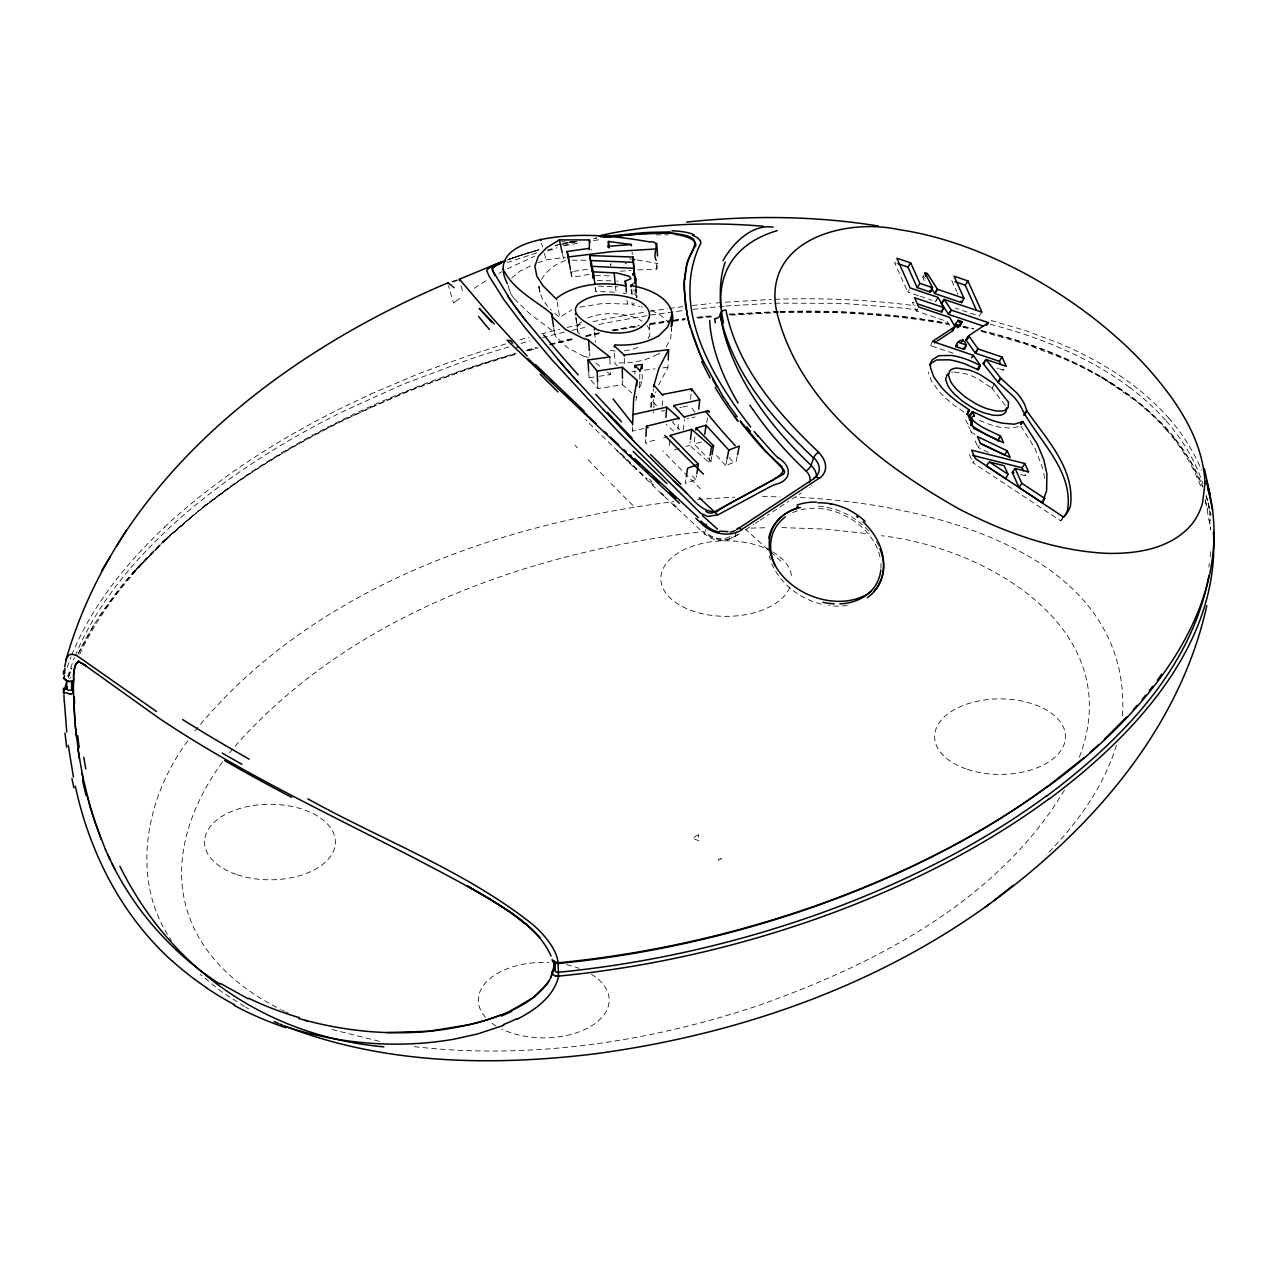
<?xml version="1.0" encoding="UTF-8"?>
<svg xmlns="http://www.w3.org/2000/svg" width="1278" height="1278" viewBox="0 0 1278 1278"><rect width="100%" height="100%" fill="white"/><g stroke="black" fill="none" stroke-linecap="round" stroke-linejoin="round"><path stroke-width="0.75" stroke-dasharray="5 3.75" d="M634.878 374.182L634.878 370.908M639.064 387.202C641.636 386.691 642.866 376.818 642.051 374.23M644 428.513L632.338 431.117L632.434 426.724M639.655 387.825L639.815 373.751M666.189 346.849L670.694 338.351L671.589 328.27M635.901 400.445L636.684 396.34M658.537 385.077L668.027 367.297L668.234 360.7M632.338 431.117L632.498 426.964M656.541 405.621L652.914 401.819L652.994 399.694M653.346 391.196L653.425 389.071M651.173 407.426L651.556 398.992M650.853 407.171L651.205 399.822M653.362 412.906L653.601 411.82M653.809 407.618L654.224 399.231M581.538 321.864C572.991 327.535 581.011 343.814 576.027 318.206M664.656 410.637L661.876 411.196L661.94 410.158M662.18 405.957L662.691 397.57M646.924 444.073L645.47 442.523L645.789 437.427M539.54 286.096C538.693 295.633 545.051 303.876 551.425 310.219M690.599 399.295L691.174 393.017M1210.282 556.649L1210.777 551.569M610.868 265.105L611.028 263.619M677.899 429.36L678.618 422.235M1122.515 715.824C1131.973 550.291 923.227 502.765 795.97 497.334M669.321 445.431L669.928 439.424M683.347 429.951L684.433 419.775M711.75 456.502L710.935 461.374L708.939 462.364L689.689 445.399L690.2 441.389M710.935 461.374L694.002 444.137L695.04 436.133M706.766 422.922L707.708 415.813M685.903 479.665L685.327 483.483L695.887 479.506L696.51 475.672M1208.844 567.065L1209.387 563.518M708.939 462.364L709.929 456.502M637.834 269.962L656.796 269.051L657.978 262.294M737.118 456.693L736.128 461.534L725.776 465.511L726.91 459.713M652.914 401.819L653.521 399.535M729.706 536.6A15.943 11.79 14.3 0 1 707.772 533.677A5.368 2.093 -47.8 0 1 704.625 532.75L705.983 527.766M736.384 531.249L735.026 536.265A5.384 2.955 56.3 0 1 731.048 536.856M67.654 676.525L74.348 657.755M1116.413 745.298C1103.537 787.392 1076.827 823.831 1046.315 854.95M1079.319 757.199C1128.314 629.495 987.942 547.927 881.389 535.706M67.159 667.372L71.041 656.908M69.795 678.746L70.354 677.116M655.598 392.777L655.981 391.659M68.309 677.436L71.728 668.474M68.469 676.589L71.983 668.074M71.728 655.119C91.84 605.772 126.059 563.486 164.542 527.175M75.098 655.981C95.195 607.545 128.966 566.026 166.827 530.274M77.99 654.256C91.984 624.351 111.537 597.513 132.848 572.432L133.359 571.841M79.763 654.144C100.275 610.181 131.73 572.193 166.827 539.06M78.709 652.85L94.221 624.527M541.473 279.515C546.569 270.361 556.09 263.46 565.819 260.424M953.084 353.239L930.352 345.587L932.493 341.418M938.068 297.486L935.72 301.688L928.595 299.052M1064.478 790.092C998.278 900.479 876.836 963.42 759.388 1005.227C648.521 1042.257 529.731 1060.053 413.129 1046.538M1062.545 518.9A147.641 58.724 31.8 0 1 1060.612 520.817L973.021 462.764L975.402 458.626M975.114 434.408L971.456 432.651L973.836 428.545M988.389 452.364L978.069 447.428L980.466 443.338M918.179 295.537L907.763 292.023L910.176 287.965M949.65 325.634L947.174 321.465L916.294 311.049L918.706 306.976M1005.227 405.302L991.856 388.081L994.3 383.991M935.544 301.4L937.972 297.343M187.722 740.952C145.74 797.105 129.27 879.839 171.46 940.544M99.748 615.916L125.452 581.666L164.686 539.715M1063.328 516.903L1060.612 520.817L1063.424 516.839M222.532 761.944C192.435 802.904 171.987 856.388 186.221 907.236C198.985 954.123 238.363 988.549 280.617 1009.348M1020.659 474.521L1025.707 475.799L1028.566 471.87M981.935 312.167L979.06 316.081L955.433 308.11M999.524 368.927L1003.326 370.205L1006.201 366.291M194.879 731.064C310.826 588.759 496.902 523.692 673.969 501.615M229.417 752.79C346.258 615.309 529.06 552 703.683 531.424M511.663 278.045L519.763 271.303L532.047 265.121M150.389 555.195L134.142 571.586L158.472 547.08M554.7 313.27L559.652 317.391L571.761 309.899M164.542 540.53L132.848 572.432C234.178 462.173 373.703 394.806 515.721 353.303M184.399 523.245L165.932 538.917L193.585 515.481M455.863 301.304L460.08 298.109M455.351 301.704L453.562 303.078L448.45 285.697M659.895 353.047L658.042 354.373M222.628 492.845L202.164 507.654L232.788 485.496M737.438 534.651L735.026 536.265A21.375 16.135 14.7 0 1 704.657 532.734M739.275 534.028L727.549 540.051L719.163 540.594L711.574 538.533L705.2 534.46L656.844 489.378L585.484 419.599M745.745 529.715L753.844 524.315M930.352 345.587L931.758 344.661M755.41 523.293L758.525 521.232M760.075 520.194L769.42 513.996M772.535 511.935L788.622 501.343M791.849 499.219L801.13 493.148M474.266 288.157L487.813 279.642M498.883 273.316L501.679 271.783M507.302 268.827L534.651 256.191M370.54 394.119L417.986 374.039L450.91 361.722M370.54 407.458L417.986 387.394L467.732 369.246M587.736 318.046C602.257 312.136 619.047 312.567 633.856 317.232A42.765 22.413 -6 0 1 642.195 321.273M1018.231 426.612L1011.649 428.194L999.715 427.156A57.702 22.956 31.8 0 1 985.466 422.89L977.894 419.647M506.999 262.565L537.687 252.565M537.99 262.773L546.121 259.929L565.483 257.213M547.911 250.983L557.016 247.756M511.088 258.683L514.667 257.421A44.267 4.09 -16.6 0 1 522.494 254.785L524.603 254.13M508.788 259.29L518.357 256.015M512.542 257.98L538.677 249.801M563.374 245.632L577.816 241.254M537.095 250.36L524.188 254.242A40.561 3.77 -16.5 0 0 508.708 259.594M526.664 253.475L536.664 250.488M701.318 441.996L694.002 444.137M689.689 445.399L685.775 446.533M539.108 249.689L528.277 252.852A40.736 3.467 -16.7 0 0 518.261 256.015M679.225 448.418L672.659 450.303M526.919 350.14L536.249 347.504M579.797 307.167L603.408 303.333L627.69 304.084L627.418 300.49M547.208 250.025L554.828 248.044M663.633 437.955L667.771 436.9M654.703 440.207L645.47 442.523M549.668 344.133L572.784 338.43M562.927 243.587L572.624 241.238L563.135 243.539M555.547 245.376L561.234 244.002M555.499 245.648L557.448 245.2M673.634 421.82L672.388 422.107L679.672 429.568M687.244 418.721L688.475 418.433M692.165 417.586L695.04 416.932M564.429 245.903L579.269 242.948M563.087 243.954L576.458 241.318M585.931 335.603L599.015 332.839M569.029 242.357L573.151 241.51M560.994 244.417L576.346 241.366M679.88 407.586L681.27 407.315M682.644 407.043L688.906 405.781M612.705 330.475L639.224 325.698M626.955 300.346L627.69 304.084M621.332 316.145L646.157 311.88M612.098 330.091L638.76 325.427M632.754 327.472L636.572 326.833M646.876 315.666L612.721 321.689A738.508 426.373 0 0 0 595.836 325.075M593.487 240.568L600.484 239.561M572.416 271.511C566.106 281.128 584.861 274.179 590.037 274.466M588.727 372.186L589.062 377.745L597.88 388.56L622.53 384.742L631.843 392.985M573.742 271.303L589.717 269.003M593.519 238.539L596.97 238.012L593.184 238.555M649.991 311.273L667.372 308.701M650.71 315.059L683.474 310.458M650.694 323.845L669.912 321.018M649.991 324.628L669.305 321.8M589.062 377.745L594.462 376.946M639.128 382.266L641.987 381.85M599.078 376.275L610.469 374.646L610.373 372.441M650.183 323.43L671.477 320.506M673.426 320.235L685.04 318.637M669.305 308.429L682.915 306.656M673.778 320.49L685.407 319.005M673.186 321.273L684.864 319.772M631.875 371.754L635.47 371.291M644.4 370.141L655.119 368.815M662.771 367.904L668.027 367.297M692.404 305.506L710.712 303.557M692.948 309.324L723.971 306.193M624.479 350.843L632.147 349.437A26.806 14.122 -2.3 0 0 638.92 346.817M698.379 317.471L711.143 316.161M697.884 318.238L712.533 316.736M696.606 317.311L710.105 315.954M716.207 303.014L721.735 302.535M620.405 271.224L631.108 270.393M725.409 302.199L771.241 299.435M725.808 306.033L771.433 303.269M729.466 314.532L778.462 311.832M730.952 315.139L778.318 312.583M697.516 499.379L734.946 497.174M729.403 314.132L778.174 311.544M751.017 528.118L768.461 527.654M774.787 299.308C821.578 297.758 868.529 299.531 914.952 305.746M774.947 303.158L841.93 303.333L903.163 308.142A424.983 245.36 0 0 1 918.083 310.059M780.139 311.497C836.611 309.835 893.402 313.11 948.979 323.526M780.219 311.768L841.914 312.12L903.147 316.912A424.983 245.36 0 0 1 947.493 323.574M780.091 312.519C836.355 311.001 892.907 314.26 948.324 324.42M572.161 260.201L587.545 260.281M954.235 372.01L966.168 373.927A35.8 14.25 31.8 0 1 978.357 379.119L991.856 388.081M656.029 234.88L668.554 234.848M762.375 496.647L780.123 496.822M595.468 275.633L611.251 275.872M781.88 527.574L825.3 529.124L869.344 533.805M597.401 280.521L611.683 280.872M598.439 286.144L617.609 286.831M594.941 287.598L595.899 291.448L617.514 292.342M616.875 281.08L618.153 281.128M615.133 351.051L607.066 350.124M635.789 288.572L636.14 293.429L634.287 293.301L634.016 289.659M629.623 258.907L631.364 259.146M625.118 263.556L626.492 263.747M637.434 259.993L658.074 263.556M632.019 302.391L632.179 304.771L640.022 306.464M379.326 1041.298L329.021 1028.758M623.249 293.173L626.252 293.892M962.877 327.28L968.596 328.494M981.776 331.529L1025.068 343.862L1066.395 359.805A359.374 207.435 0 0 1 1137.564 402.043A374.758 216.317 0 0 1 1174.658 438.578M962.638 326.05L973.788 328.829M981.216 330.667C1050.372 346.881 1119.416 376.563 1168.012 429.983L1168.523 430.574C1182.949 447.396 1195.186 466.262 1202.933 487.078M991.089 320.443L1025.068 330.459L1058.44 342.951A359.374 207.515 0 0 1 1137.564 388.624A373.495 215.662 0 0 1 1168.651 418.018M641.284 306.8L642.53 307.151M923.323 277.262L924.857 272.693L922.588 277.054L925.256 282.502M896.229 263.14L894.568 262.565L907.763 292.023M919.92 296.129L926.87 298.461M914.121 302.726L912.284 302.119L916.294 311.049M997 368.064L998.262 368.495M584.158 356.45L567.272 347.6L556.697 337.232M651.572 310.362L660.774 315.346L667.771 321.784M285.745 1011.856L288.349 1013.087M281.895 1009.987L284.467 1011.233M245.903 1007.32L248.587 1008.837M244.561 1006.569L221.941 992.016L200.327 974.395M963.772 411.899L955.401 406.148A56.839 22.605 31.8 0 1 939.09 391.531L931.47 381.227L928.259 372.122M1166.271 429.807A370.78 214.065 0 0 0 1135.391 400.637L1099.943 375.94L1111.604 383.719M1129.464 387.298L1123.33 382.825A356.354 205.742 0 0 0 1099.208 367.409A356.466 205.806 0 0 0 1072.514 353.479L1056.858 346.514A370.828 214.097 0 0 0 1006.345 328.702A391.835 226.222 0 0 0 989.987 324.165M595.756 362.952L601.507 367.473M578.263 332.679L579.669 333.798M607.258 372.058L610.469 374.646M673.634 431.069L666.173 424.344M635.773 396.595L636.668 397.41M617.418 365.907L615.006 363.687L614.446 350.268M653.377 484.905L645.757 477.605M649.623 479.346L652.115 481.742M643.249 475.192L618.871 451.533M616.795 450.623L636.013 469.346M695.887 479.506L690.599 474.202M725.776 465.511L715.856 454.888M1168.667 418.002C1182.278 433.546 1193.62 451.118 1201.528 470.224M1166.287 421.021C1182.374 439.392 1195.329 460.687 1202.997 483.931M1166.271 429.807C1181.607 447.284 1194.051 467.428 1201.863 489.378M514.475 299.068L529.3 313.334L554.444 332.312L553.725 327.599M514.012 298.493L511.264 294.531M1174.69 438.562L1190.058 460.703L1202.726 486.71M694.833 412.171L690.024 405.557M1020.739 425.989L1035.036 448.498L1042.832 468.802M924.569 277.614L925.176 278.588M510.944 293.972L507.909 285.505M1002.831 369.086L1003.326 370.205M951.79 280.601L956.727 291.608M957.35 292.997L957.957 294.371M1025.036 474.298L1025.707 475.799M968.756 426.66L969.651 428.657M970.194 429.855L971.456 432.651M975.194 441.006L978.069 447.428M969.331 454.521L973.021 462.764M1206.033 495.992L1207.726 501.455L1206.192 496.407M461.054 285.873L462.732 291.735M541.568 243.108L542.623 246.989M544.364 253.459L546.121 259.929M1208.173 503.149L1210.953 515.002L1210.266 511.615M1205.521 501.088L1210.713 529.811L1209.483 519.635M1208.205 503.324L1209.148 507.031M1205.074 499.41L1207.598 509.507M1206.432 495.672L1209.196 509.171M562.56 254.066L564.013 260.504M508.964 289.132L508.564 286.016M538.661 286.224L540.259 293.477L538.677 286.304M671.19 328.925L671.557 331.593M570.931 272.054L571.857 277.07M570.675 270.664L571.394 274.562M590.995 248.938L591.203 250.216M557.144 301.88L559.652 317.391M636.124 293.317L635.533 289.068M1043.87 473.515L1044.829 481.071M1209.483 510.865L1210.713 521.041M610.389 264.083L610.564 265.345M595.42 287.774L595.899 291.448M575.915 317.503L576.586 322.887M575.947 317.823L577.336 329.085M632.083 252.101L632.338 254.626M615.453 286.144L616.06 292.231M594.653 332.104L595.484 342.408M625.661 287.167L626.236 294.387M589.541 352.824L589.797 356.227M631.875 289.659L632.306 295.458M626.428 287.342L626.971 294.515M636.732 295.218L636.891 297.63L636.316 289.195M631.124 289.259L631.524 295.218M656.796 269.051L656.317 261.527M597.657 383.08L597.88 388.56M609.878 359.15L610.133 365.796M649.655 324.101L649.751 334.628A34.634 17.988 -3.5 0 1 649.32 336.322M624.303 358.351L624.431 363.879M622.482 380.381L622.53 384.742M556.218 337.312A70.609 32.605 -3.8 0 1 554.253 332.328M588.311 357.521A71.951 32.765 -0.1 0 1 584.621 356.211M700.488 488.787A524.539 102.144 37.8 0 1 662.947 450.99M732.47 461.214A397.73 148.184 32.4 0 1 726.719 454.904M657.451 354.134A45.145 22.892 -1.6 0 1 615.309 362.744M634.287 303.493A14.745 6.598 -4.4 0 1 632.195 304.771M634.096 293.349A34.81 15.384 -6.9 0 1 636.716 297.071M647.067 325.698A42.765 22.413 -6 0 1 649.943 333.286M649.176 336.322A34.969 18.18 -3.3 0 1 648.17 338.51M968.085 424.2A31.247 12.429 31.8 0 1 966.088 420.686A20.895 8.307 31.8 0 1 965.273 418.449M951.615 372.361A36.311 14.441 31.8 0 1 952.877 372.138M792.695 512.654A57.75 44.714 27.7 0 1 880.334 558.758M880.925 563.646A57.75 44.714 27.7 0 1 880.909 568.486M789.804 587.56A65.418 37.765 0 0 1 701.271 613.488A65.418 37.765 0 0 1 670.279 559.045A65.418 37.765 0 0 1 768.19 549.572M772.535 551.872A65.418 37.765 0 0 1 791.689 578.583M591.363 974.203A65.418 37.765 0 0 1 591.363 1025.994A65.418 37.765 0 0 1 501.823 1029.094M496.12 1025.994A65.418 37.765 0 0 1 491.008 1022.464M485.528 1017.336A65.418 37.765 0 0 1 489.282 979.172A65.418 37.765 0 0 1 548.821 962.446M566.681 964.73A65.418 37.765 0 0 1 579.078 968.309M451.086 361.882A771.129 445.159 0 0 1 505.864 343.862M519.97 339.74A771.129 445.159 0 0 1 528.868 337.264M541.441 333.893A771.129 445.159 0 0 1 559.668 329.277M567.033 327.503A771.129 445.159 0 0 1 583.695 323.685M593.008 321.657A771.129 445.159 0 0 1 621.236 315.986M164.447 527.143A880.175 508.117 0 0 1 370.748 394.263M561.282 241.814A305.969 154.638 1.5 0 1 567.368 240.488M509.011 259.258A51.727 4.393 -16.7 0 1 512.75 257.948M507.318 259.977A38.723 3.866 -16.2 0 1 510.593 258.747M1129.48 387.282A369.39 213.266 0 0 1 1166.255 421.021M542.559 337.6A738.508 426.373 0 0 1 564.397 332.12M571.745 330.395A738.508 426.373 0 0 1 584.685 327.472M508.804 346.961A798.478 461.007 0 0 0 469.106 359.517L403.481 384.071L342.009 411.963A889.2 513.373 0 0 0 243.203 469.473A862.506 497.973 0 0 0 166.811 530.258M521.136 343.399A798.478 461.007 0 0 1 530.003 340.938M166.795 539.044A862.506 497.957 0 0 1 243.219 478.291A889.2 513.373 0 0 1 341.993 420.75L403.465 392.857L469.074 368.304A798.494 461.007 0 0 1 515.833 353.702M526.44 350.699A798.494 461.007 0 0 1 537.127 347.792M549.796 344.517A738.508 426.373 0 0 1 573.582 338.75M586.522 335.842A738.508 426.373 0 0 1 599.558 333.079M963.852 326.833A391.851 226.222 0 0 1 973.277 328.893M980.737 330.635A391.851 226.222 0 0 1 1006.345 337.456A369.39 213.266 0 0 1 1064.766 358.703L1072.498 362.265A356.466 205.806 0 0 1 1099.192 376.195A356.354 205.742 0 0 1 1123.33 391.595M164.447 540.498A880.175 508.213 0 0 1 370.748 407.618M467.876 369.39A763.493 440.846 0 0 1 516.44 354.118M528.868 350.635A763.493 440.846 0 0 1 537.814 348.207M550.53 344.916A763.493 440.846 0 0 1 574.429 339.149M585.564 336.641A763.493 440.846 0 0 1 598.631 333.846M613.696 330.826A763.493 440.846 0 0 1 630.757 327.647M656.732 480.049A638.712 33.5 42.3 0 1 630.805 454.712M780.938 561.234A541.297 51.36 40.4 0 1 745.697 529.396M632.961 505.481A536.265 104.013 37.3 0 1 608.152 480.528M603.695 475.927A536.265 104.013 37.3 0 1 585.867 457.029M577.48 447.859A536.265 104.013 37.3 0 1 574.988 445.111M810.14 487.269A5.384 3.355 56.9 0 1 809.837 487.429M811.786 485.576A21.502 14.953 18.4 0 1 811.482 485.8M847.266 605.437A60.449 46.807 27.7 0 1 828.751 605.532M821.291 604.095A60.449 46.807 27.7 0 1 769.244 555.85M768.334 550.738A60.449 46.807 27.7 0 1 768.11 548.166M818.399 506.184A60.449 46.807 27.7 0 1 868.72 531.057M876.42 541.632A60.449 46.807 27.7 0 1 878.881 546.345M994.38 384.055L992 388.24L994.348 384.023M698.347 834.758L692.468 838.16L699.13 840.94L698.347 834.758M721.447 858.704L718.699 860.302L718.364 857.522L721.447 858.704M967.35 769.356A65.418 37.765 0 0 0 1065.485 736.655A65.418 37.765 0 0 0 967.35 703.938A65.418 37.765 0 0 0 967.35 769.356M237.245 874.743A65.418 37.765 0 0 0 335.379 842.026A65.418 37.765 0 0 0 237.245 809.325A65.418 37.765 0 0 0 237.245 874.743"/><path stroke-width="1.5" d="M73.325 687.692L73.373 681.893L73.341 688.379M517.302 1019.141C533.549 1010.754 550.259 999.332 557.032 981.584A55.689 45.097 13.1 0 0 558.518 976.136L558.071 963.532C646.333 954.874 733.508 935.272 817.105 905.703A877.459 506.599 0 0 0 1046.618 787.024M307.854 798.894C382.681 840.381 464.888 870.717 532.447 924.266C543.581 933.595 557.767 950.417 558.071 963.532M634.878 367.633L634.894 365.46L642.147 364.438L642.115 368.783M649.464 314.915L649.368 316.289A35.273 18.307 -3.5 0 1 648.952 318.03M555.227 961.599L555.163 969.491A2.684 1.582 58.7 0 0 553.885 969.315A2.684 1.597 59.7 0 0 553.23 970.226L550.61 977.83M639.831 371.594L642.147 364.438M636.843 385.621L636.923 380.253L622.306 367.281L597.161 371.035L587.96 359.981L609.798 356.945L609.846 358.048M73.373 682.117C74.316 675.359 72.303 665.774 78.501 661.205M671.653 313.254L671.333 326.96C679.369 301.177 651.205 288.62 630.885 285.681L630.965 286.863M668.266 359.613L668.57 349.725L624.239 355.044L614.255 345.795L614.303 346.913M632.578 424.903L633.664 399.135L636.923 380.253M653.505 386.946L658.889 368.352L668.57 349.725M608.184 247.597L608.424 241.462L631.316 244.497L631.444 245.759M651.652 396.899L651.796 393.736L654.336 397.123M651.301 397.714L651.796 393.736M684.273 282.598L685.216 303.094M64.156 673.746L64.283 671.573M694.529 246.718C686.765 259.45 683.922 274.69 684.161 289.451M662.819 395.461L653.601 384.822M645.853 436.405L646.508 426.229L679.017 418.162L678.922 419.184M684.321 281.703L684.529 278.876M527.079 356.035L493.228 318.925L459.425 279.163L459.473 280.665M665.902 417.475L666.669 407.139L632.977 414.535M673.682 406.596L673.762 405.557L699.753 399.79L698.715 409.056M691.366 390.924L691.574 388.832L662.883 394.423M73.789 673.554L75.386 664.927L78.837 661.109M671.637 316.033L667.739 326.944L658.154 336.497M670.247 436.421L670.343 435.415L691.702 429.376L711.558 446.757L710.089 455.527M684.657 417.73L673.762 405.557M64.683 666.812L66.376 658.777L68.692 655.183L71.696 654.128L76.664 655.502L156.539 711.526M556.761 299.499L543.006 285.745L536.824 276.192L534.907 266.175L538.342 256.399L546.585 247.756L559.349 239.865L589.446 239.944L589.318 249.657M690.455 439.392L691.702 429.376M695.839 430.127L696.095 428.114L706.031 425.254L728.779 450.064L727.086 458.754M708.252 411.74L708.395 410.733L684.752 416.724M704.753 434.264L706.031 425.254M553.518 968.804L553.566 968.452A44.027 35.688 11.1 0 0 553.709 960.385A44.043 35.64 12 0 1 553.582 968.452L551.569 975.673A56.136 45.657 13.9 0 1 547.128 983.884L533.453 997.447L511.2 1010.594M651.349 396.675L654.384 396.068M686.334 476.806L687.628 468.211L698.379 464.186L670.343 435.415M696.814 473.755L698.379 464.186M656.221 260.265C651.668 253.491 662.323 240.376 649.623 241.957C642.211 240.599 634.767 239.401 627.29 238.411C612.513 236.462 597.625 235.328 582.72 235.392C555.85 235.679 485.273 240.807 507.382 283.7M712.086 454.537L713.571 445.766L696.095 428.114M1208.844 575.851C1191.623 669.065 1120.039 741.224 1046.874 795.922M1206.799 605.66C1179.131 731.623 1087.482 833.655 985.21 907.092C870.302 989.06 732.661 1035.595 593.439 1054.03C490.273 1066.395 382.09 1064.286 284.275 1025.803M737.518 454.76L739.307 446.038L728.779 450.064M686.254 267.821C686.11 257.852 697.357 249.178 694.114 239.992A54.938 16.63 -9.2 0 0 686.526 235.663M1063.328 516.903L975.402 458.626L971.6 450.16L1024.844 463.547L1028.566 471.87L1015.131 468.499L1012.272 472.429L1018.997 487.445L1042.401 502.845L1046.618 490.736L1046.906 473.85L1043.791 459.697L1037.385 444.281L1022.847 421.468L1014.412 424.232L1002.415 423.194A57.957 23.052 31.8 0 1 988.086 418.896L972.43 411.532L969.523 415.35L971.584 419.951L969.363 419.983M720.536 313.429L720.073 315.251A5.272 4.473 -7.9 0 1 714.69 318.653L715.281 322.727M65.769 660.742C117.177 478.867 280.793 353.431 448.195 282.71L454.041 287.694M64.507 675.615L64.028 677.276A2.684 2.157 16.2 0 0 65.865 679.64M67.159 680.743L64.012 690.647A2.684 2.157 16.3 0 1 66.664 688.618L67.159 686.973M1042.401 502.845L1044.813 498.308M720.457 313.398A5.256 4.617 -3.8 0 1 725.904 310.011C737.278 367.201 777.711 413.129 818.655 452.3A5.368 2.236 -47 0 0 813.607 458.003L811.003 465.272A5.384 2.221 -46.6 0 1 805.955 470.911A16.055 11.214 17.2 0 1 809.453 482.429M970.96 425.558L972.111 422.251A31.519 12.54 31.8 0 1 968.42 416.468A21.183 8.419 31.8 0 1 967.765 411.436A15.544 6.182 31.8 0 1 969.379 409.934L957.877 402.075A57.095 22.716 31.8 0 1 941.471 387.378L933.819 377.026L930.592 367.872A59.171 23.547 31.8 0 1 932.589 359.549L938.931 355.667L951.631 355.476A57.478 22.86 31.8 0 1 968.021 359.885L980.354 365.3L978.213 369.789L965.497 364.166A57.222 22.764 31.8 0 0 949.187 359.805L936.566 359.981L930.24 363.831M1007.975 474.202L1005.77 478.723L986.201 465.863L989.444 462.029L1004.173 465.719L1007.975 474.202L989.444 462.029M964.219 349.421C970.146 341.881 958.883 335.028 955.656 346.53L964.219 349.421L963.372 348.111M917.796 303.972L941.63 312.008L943.883 307.631L937.972 297.343L910.176 287.965L896.836 258.188L910.703 262.869L919.904 283.397L932.605 287.678L930.352 292.071L917.157 287.614L907.955 267.086L897.907 263.699M960.145 325.842L962.286 321.689L958.212 320.315L955.289 324.197L957.557 327.551L960.145 325.842L957.717 325.027M966.759 414.344A15.416 6.134 31.8 0 1 967.015 414.232L969.555 409.855M930.767 287.374L934.809 293.573L961.663 302.63L963.931 298.253L954.059 276.224L967.925 280.904L981.935 312.167L944.186 299.435L941.247 303.317L948.643 314.388L983.149 326.018M943.883 307.631L914.569 297.726L918.706 306.976L949.618 317.407L955.033 326.481L952.733 330.762L934.553 342.808M722.997 260.568C732.901 243.363 751.608 223.938 773.094 227.149M967.015 414.232L969.379 409.918M930.352 292.071L932.509 287.502L924.921 272.837L927.269 273.38L925.464 276.208L927.365 273.54L937.509 289.339L963.931 298.253M941.423 311.64L943.771 307.439M954.985 326.417L952.637 330.619L951.966 329.5M963.963 349.022L966.328 344.836M978.213 369.789L980.13 364.997L973.293 355.3L932.493 341.418L955.033 326.481M970.529 425.031L972.111 422.251M957.557 327.551L962.286 321.689M448.195 282.71L447.987 283.908M971.568 357.856L973.293 355.3M977.335 369.342L979.906 365.077M101.441 571.058L110.483 556.297M116.841 545.738L126.282 530.338M549.364 980.194C535.738 1001.601 510.801 1011.968 487.653 1019.684M969.203 409.647L967.35 414.088M1000.834 364.613L999.332 361.275L975.386 353.191L978.069 348.958L968.74 335.731L988.469 322.663L951.343 310.139L944.186 299.435M972.814 411.74L970.258 415.765L969.523 415.35M934.809 293.573L937.509 289.339M948.643 314.388L951.343 310.139M997.878 382.234L1000.642 378.112L997.942 382.314L983.07 363.367L986.025 359.485L1000.738 378.208L998.07 382.41L1014.061 397.123A55.96 22.269 31.8 0 1 1022.208 409.407C1038.647 440.958 1073.552 470.592 1067.609 509.874A147.641 58.724 31.8 0 1 1064.207 516.839M1023.454 470.799L1022.112 467.796L1024.844 463.547M907.955 267.086L910.703 262.869M917.157 287.614L919.904 283.397M976.456 310.282L965.178 285.122L967.925 280.904M999.332 361.275L1002.064 357.041L978.069 348.958M1007.208 450.814L1010.211 457.524L980.466 443.338L977.446 436.581L1007.208 450.814L1004.46 455L980.354 443.482M1018.997 487.445L1021.777 483.292L1015.131 468.499M961.264 342.121L962.973 339.549M983.421 363.831L986.201 359.709M1023.934 414.823L1026.777 410.877L1024.013 414.983L1026.745 410.829L1025.02 405.35A56.232 22.365 31.8 0 0 1016.841 393.001L1000.738 378.208M975.386 353.191L977.958 348.814M948.468 314.1L951.247 310.011M975.178 352.92L966.008 339.916L968.804 335.826M1021.106 424.024L1022.847 421.468M934.633 293.285L937.413 289.195M941.519 303.733L944.314 299.643M1020.802 424.264L1022.656 421.612M966.008 339.916L968.74 335.731M1157.325 680.279L1161.622 674.257M986.456 325.427L988.469 322.663M1149.337 690.711L1152.756 686.238M1142.085 699.561L1145.711 695.136M634.303 283.125L634.974 282.198A21.502 9.537 -5.1 0 0 635.549 278.348A36.183 16.007 -6.9 0 0 632.929 274.195M1133.251 709.769L1137.069 705.392M1126.637 716.974L1104.256 739.499M556.569 298.301C575.26 283.524 605.341 281.32 626.348 286.144M1098.888 744.467L1089.655 752.774M487.892 268.763L486.71 270.696L489.218 276.32L504.235 300.17L525.034 327.679L551.888 359.757L617.865 431.277L700.472 513.101L707.708 516.456L718.108 514.794L769.372 487.158A131.49 98.454 23.8 0 1 774.995 484.474C792.296 480.816 792.104 465.863 778.062 457.764M1084.255 757.487L1046.874 787.136M1013.23 885.287L993.469 900.974M1048.982 785.81C1141.637 717.996 1242.823 605.421 1206.432 480.816L1212.614 509.954M1048.982 799.165C1132.995 736.703 1220.746 644.735 1213.397 532.047M985.21 907.092L989.364 904.041M494.506 266.048L492.302 268.236L492.749 270.808L510.88 300.649M955.656 346.53L957.733 345.156M965.896 339.756L968.341 338.127M810.667 480.704L813.782 478.675A5.384 3.355 56.9 0 1 818.958 478.355L741.559 529.587A5.384 2.955 56.2 0 0 736.831 529.571L809.118 481.726M641.38 327.024L639.495 328.174A26.806 14.122 -2.3 0 1 631.588 331.353C620.261 334.197 608.136 333.27 597.098 329.676C589.765 323.398 568.486 316.017 577.8 304.308C592.8 291.815 615.085 293.269 632.802 298.429M490.464 267.022L496.455 264.051M757.694 488.196C744.068 496.199 729.546 502.653 716.607 511.727C698.954 513.197 689.305 492.621 676.35 483.404M783.063 474.314L757.854 488.18M713.3 512.478L772.775 480.161L780.283 475.017L783.015 471.518L782.008 466.646L767.231 453.003L740.873 421.692M73.373 680.791A2.7 1.454 60.7 0 1 72.846 681.701A2.7 1.502 63.4 0 1 71.648 681.541L68.501 681.382A3.882 2.252 0 0 1 66.232 679.976M713.571 445.766L711.558 446.757M498.851 263.667L503.58 261.575M498.676 263.747L501.871 262.294M459.249 279.291L501.327 261.878M503.74 1025.291L477.812 1033.902L454.137 1039.158A399.071 354.198 -85.2 0 1 436.261 1041.778C385.908 1047.736 334.277 1042.417 286.064 1026.761M500.449 262.405L503.548 261.207M500.736 1015.083C436.325 1038.95 364.166 1037.209 298.717 1018.47M457.045 280.281L452.412 281.655M796.817 506.839L798.063 506.423M518.533 346.897L516.951 347.169M470.288 1024.493L428.689 1031.266L387.154 1032.56M598.919 235.871C652.739 223.682 708.507 221.621 763.381 226.254M625.565 285.968L625.182 281.16L630.965 278.7L629.239 276.272L617.114 273.013L593.311 271.847L591.842 266.319L633.872 268.316L635.278 281.304M570.467 269.546L567.144 251.478L589.126 248.395M568.119 256.99L611.267 251.718L655.502 248.986M600.548 236.893L642.93 232.74M603.887 237.149L639.927 233.842M604.334 237.053L645.725 233.539M686.669 222.084C750.378 215.263 815.092 215.758 878.401 226.03M558.518 962.765C647.115 954.075 734.594 934.426 818.511 904.744A880.143 508.197 0 0 0 1048.727 785.698M558.071 972.318C646.333 963.66 733.492 944.059 817.105 914.489A877.459 506.599 0 0 0 1046.618 795.811M608.009 246.334L631.316 244.497M641.955 233.73L669.337 233.139M645.949 233.523L652.754 233.251M653.425 233.219L659.336 233.075M558.007 976.168C646.78 967.558 734.435 947.813 818.511 918.099A880.143 508.101 0 0 0 1048.727 799.054M661.349 233.043L667.388 233.075M594.158 275.617C590.867 274.658 595.165 282.678 592.593 274.243M592.225 271.767L589.765 255.568L633.057 257.054L634.032 268.236M817.792 502.829C835.285 502.254 852.634 509.459 865.206 521.488M590.596 260.552L633.281 262.325L634.207 273.428M670.279 231.925L649.224 232.388A294.052 92.272 3.3 0 0 642.898 232.708M668.905 233.107L677.164 233.778M719.658 531.169L728.093 531.664M632.929 275.105L632.834 273.891L634.751 274.019M674.832 233.507L682.612 234.689A57.047 17.189 -9.1 0 1 686.366 235.727M974.299 415.973C965.481 417.586 982.063 427.219 985.657 428.897L1000.418 435.99L997.846 440.271L998.39 441.469M632.227 259.258L634.831 259.61M972.622 455.351L1022.112 467.796M1012.272 472.429L1013.949 472.844M955.129 281.735L965.178 285.122M955.289 324.197L957.11 324.82M958.676 342.408L966.456 345.028M986.025 359.485L1006.201 366.291L1002.064 357.041M983.07 363.367L984.332 363.799M583.806 338.75L565.387 329.389L553.821 318.302M305.25 1020.339L307.822 1021.346M692.468 235.312L694.689 236.27A71.536 21.806 -9.8 0 1 698.203 238.363L700.232 240.552M280.074 1024.061L282.869 1025.244M274.179 1021.537L278.668 1023.486M972.366 422.571L970.833 421.836L973.836 428.545L1003.613 442.795L1000.61 436.086L997.846 440.271L987.702 435.383M986.792 434.935L971.999 425.909M248.204 998.837L220.263 983.325M78.198 661.333L85.626 665.566L83.965 664.56L159.319 718.428C263.619 788.318 380.189 836.323 488.899 898.418L511.679 913.163L530.418 927.972L539.859 937.461C519.299 915.639 492.877 900.655 467.125 885.798C497.621 904.92 535.386 921.454 551.074 956.04M79.859 662.26L85.626 665.566M1044.781 498.436L1021.777 483.292M551.633 313.749C534.907 300.122 512.893 289.499 503.165 269.227M609.798 356.945L588.551 340.379L589.35 350.571M679.017 418.162L666.669 407.139M705.488 525.258L706.43 526.105A5.384 2.109 -48 0 0 703.331 525.13L695.791 518.309M701.782 521.903L700.855 521.073M702.245 522.319L703.172 523.165M703.635 523.581L704.561 524.427M698.363 517.622L634.719 458.722M679.305 503.244L507.126 340.347L510.593 340.571L512.622 343.127M669.209 492.046L675.934 498.276M652.371 476.39L659.144 482.685M645.694 470.144L647.914 472.221M813.607 458.003C772.95 419.152 733.173 373.783 720.824 317.391C720.313 314.42 720.185 313.685 720.648 316.912C721.878 324.884 723.779 332.743 726.176 340.443C741.783 389.135 774.404 430.414 811.003 465.272A21.502 14.953 18.4 0 1 816.514 475.911M633.68 458.898L639.096 463.978M629.383 454.872L632.594 457.891M618.824 444.952L610.564 437.172M624.063 449.888L626.188 451.885M605.021 431.948L607.226 434.025M555.403 971.296L555.467 971.344A3.786 2.189 0 0 0 557.911 972.574M171.971 960.88C121.522 915.32 89.412 852.202 75.338 786.21M588.87 416.66L596.315 423.721M584.669 412.698L587.816 415.669M584.254 411.165L535.69 364.789M579.525 407.81L581.57 409.743M686.957 493.564L674.96 482.062M572.448 401.068L564.572 393.576M551.233 380.844L553.31 382.825M544.124 374.023L527.814 358.319M673.426 480.56L675.327 482.413M673.57 480.72L642.626 450.128M634.894 365.46L639.847 370.508M640.086 447.572L642.802 450.303M637.275 444.712L640.933 448.418M635.23 442.635L637.626 445.079M633.648 441.038L635.454 442.875M629.511 436.804L634.048 441.437M631.747 439.089L632.882 440.255M628.297 435.558L630.07 437.38M628.425 435.702L603.312 409.503M494.314 324.005L479.25 308.461L491.663 322.104M648.01 427.81L646.508 426.229M603.535 409.743L574.892 378.671M766.624 451.997L771.257 456.917A315.778 136.027 30.6 0 0 783.206 469.106A5.431 3.754 16.1 0 1 783.11 474.362M576.378 380.317L577.656 381.739M575.1 378.911L572.336 375.844M573.183 376.786L574.03 377.729M571.33 374.71L572.576 376.099M570.084 373.32L571.49 374.901M562.016 364.182L570.643 373.927M568.854 371.93L569.764 372.952M567.927 370.892L564.988 367.569M564.221 366.706L524.299 318.765M561.202 363.272L558.246 359.869M758.014 435.846L773.877 453.738A76.712 47.621 19.4 0 0 777.998 457.78M709.546 412.155L708.395 410.733M750.697 427.012C711.958 377.122 669.305 306.289 700.951 242.82A46.104 13.77 -6.9 0 0 700.056 240.583M1026.777 410.877C1046.331 438.769 1075.373 469.234 1070.421 505.864A147.897 58.836 31.8 0 1 1063.424 516.839M525.913 320.826L524.891 319.516M741.24 422.155L740.218 420.845M1008.486 402.266L994.3 383.991L980.913 375.093A35.56 14.138 31.8 0 0 968.82 369.949L956.982 368.048A36.056 14.346 31.8 0 0 949.826 370.812L948.42 375.269L950.576 381.403A36.583 14.553 31.8 0 0 957.158 389.95L965.257 397.043L974.922 403.257A36.615 14.569 31.8 0 0 987.031 408.736L996.169 411.021L1002.032 411.037A35.273 14.026 31.8 0 0 1008.134 407.426L1008.518 402.346M524.747 319.34L522.606 316.545M699.753 399.79L691.574 388.832M522.862 316.88L514.395 305.538M522.047 315.826L519.06 311.88M517.909 310.33L518.533 311.161M737.134 416.772L727.629 403.481M517.302 309.5L508.964 297.918M513.341 304.084L511.36 301.32M508.66 297.47L507.478 295.761M958.212 320.315L960.113 323.11M749.866 405.158L752.678 409.343M723.156 396.787L702.293 359.31M716.862 386.659L712.645 379.438M941.055 311.017L941.63 312.008M929.633 290.777L930.16 291.703M495.049 275.553L492.126 269.131A58.421 7.317 -13.4 0 1 494.874 266.575A51.056 5.815 -15.2 0 1 501.072 263.3M115.004 869.535L107.608 854.455M112.24 864.152C125.627 890.926 142.928 915.751 163.632 937.381A451.965 363.064 -43.9 0 0 219.752 983.98M703.539 361.946L696.526 345.859M110.1 859.711L105.403 849.503M701.941 358.543L699.913 353.99M961.04 301.257L961.663 302.63M972.43 411.532L974.443 416.005M699.641 353.383L689.193 323.653M105.467 849.566L95.163 822.952L86.776 794.676M101.186 839.406L90.275 807.632L81.968 773.286M626.252 284.946L625.182 281.16M690.392 328.031L688.379 320.411M540.514 239.226L540.866 240.52M1208.173 489.762L1209.084 493.148M689.098 323.254L687.372 315.874M1209.483 494.842L1210.266 498.228M688.187 319.596L685.327 303.892M559.349 239.865L562.256 252.772M1204.435 468.738L1210.234 495.56M83.326 779.963L77.926 749.1M687.26 315.362L684.193 290.346M567.144 251.478L569.365 262.869M73.437 777.024L68.277 745.33M589.446 239.944L589.893 242.516M591.379 262.325L591.778 264.865M79.348 758.685L75.258 725.537M551.569 313.509L553.55 326.433M589.765 255.568L592.065 270.616M608.424 241.462L609.318 247.852M591.842 266.319L593.551 278.668M593.327 271.847L594.941 284.099M575.467 313.525L575.611 314.692M76.376 736.655L75.035 723.013M632.738 258.428L633.121 262.23M614.095 272.725L615.197 283.7M66.728 731.99L64.411 701.83M71.664 690.184A2.7 1.55 63.6 0 1 72.894 691.51A2.7 1.645 62.5 0 1 73.469 693.331L75.098 723.747M594.366 328.67L594.462 329.82M633.872 268.316L634.255 273.204M634.543 276.879L634.735 279.323M74.843 720.536L73.661 701.318M656.7 243.315L657.547 255.967M635.597 278.348L636.236 287.981M633.281 262.325L633.057 257.054M587.96 359.981L588.647 371.083M1006.409 407.762L1005.802 411.708A35.528 14.138 31.8 0 1 999.652 415.35L993.725 415.334L984.523 413.034A36.854 14.665 31.8 0 1 972.318 407.522L962.574 401.244L954.41 394.087A36.822 14.649 31.8 0 1 947.765 385.493L945.608 379.294L947.014 374.789A36.311 14.441 31.8 0 1 948.5 373.559M597.161 371.035L597.609 381.994M624.239 355.044L624.271 356.147M622.306 367.281L622.45 378.192M71.648 681.478L71.664 690.248L68.309 690.104A3.53 2.045 0 0 1 66.28 688.682M66.664 680.375L66.664 688.618M588.886 340.156A74.284 33.899 -0.1 0 1 584.174 338.542M553.358 318.382A73.006 33.643 -3.6 0 1 551.409 313.765M703.475 474.122A546.553 100.307 38.1 0 1 664.784 435.399M735.297 445.687A412.794 151.139 32.5 0 1 705.6 411.372M657.675 336.306A45.593 23.164 -1.6 0 1 614.606 344.868M633.025 283.956A14.809 6.342 -5.8 0 1 630.453 285.505M632.802 298.429A44.442 23.323 -6 0 1 649.591 314.899M648.841 318.014A35.369 18.387 -3.3 0 1 641.205 326.96M929.489 364.965A58.948 23.451 31.8 0 1 930.24 363.831M73.277 692.82A45.353 4.377 86.2 0 1 73.213 687.117M73.581 681.685A48.58 4.888 85.7 0 1 73.693 678.171M487.685 1019.812A322.855 289.627 73.9 0 1 470.288 1024.461M383.847 1046.858A447.46 375.428 -54.8 0 1 119.892 866.244M86.089 795.315A297.039 168.313 -84.5 0 1 82.607 780.554M765.953 452.013A335.954 144.27 30.7 0 1 740.601 422.091M737.518 420.526A364.869 155.437 30.9 0 1 715.185 387.394M710.105 377.953A404.679 167.242 31.9 0 1 701.686 361.37M696.766 345.939A410.813 164.367 33.3 0 1 691.302 330.427M684.912 279.115A439.265 164.686 38.2 0 1 686.526 268.013M675.679 234.497A53.804 16.103 -6.7 0 1 695.456 246.654M503.133 262.038A42.446 4.074 -16.5 0 1 505.641 261.031M632.179 423.178A507.366 25.001 49.6 0 1 613.025 398.832M578.231 374.917A593.711 57.782 41.8 0 1 543.597 334.772M621.523 421.74A618.52 66.073 40.9 0 1 595.708 394.359M631.971 437.827A608.647 73.038 40.2 0 1 607.513 412.427M680.807 484.154A565.882 79.124 39.2 0 1 650.566 454.473M717.517 514.667A501.966 91.601 37.7 0 1 699.29 497.733M713.332 512.51A5.431 3.946 12.2 0 1 705.871 511.264M880.782 570.068A57.75 44.714 27.7 0 1 839.774 603.887M834.262 603.855A57.75 44.714 27.7 0 1 822.904 602.305M775.442 566.138A57.75 44.714 27.7 0 1 785.331 516.951M63.373 674.177A51.136 6.47 84.4 0 1 63.596 670.774M64.587 673.41A67.127 7.333 85.4 0 1 64.938 668.474M249.162 759.164A460.527 60.817 24.9 0 1 182.626 719.562M241.925 764.292A458.674 72.862 23.5 0 1 222.276 753.093M291.751 797.408A460.799 69.779 23.8 0 1 224.656 760.618M871.516 591.203A60.146 45.497 23.1 0 1 782.903 576.298A60.146 45.497 23.1 0 1 797.568 507.973M863.113 521.823A60.226 47.653 33.1 0 1 873.689 591.474M797.2 505.018A60.226 47.653 33.1 0 1 816.45 502.11M830.269 503.995A60.226 47.653 33.1 0 1 831.802 504.395M856.58 516.424A60.226 47.653 33.1 0 1 857.73 517.286M720.856 307.567A411.324 159.478 31.5 0 1 777.312 230.599M818.479 452.412A26.902 18.835 18.7 0 1 819.118 478.499M741.783 529.779A27.046 20.384 15.1 0 1 703.267 525.178M666.796 483.451A599.797 7.556 43.1 0 1 633.185 451.501M717.469 529.124A495.353 46.391 39.8 0 1 702.437 515.545M540.147 374.166A536.201 1.198 44.9 0 1 557.991 391.899M757.806 435.862A269.562 127.832 28 0 1 754.1 431.453M750.537 431.405A316.081 147.641 28.5 0 1 746.927 426.9M671.893 230.823A57.334 17.365 -9.5 0 1 694.13 234.801M496.934 263.955A43.324 4.122 -16.2 0 1 500.96 262.309M488.244 268.684A67.319 7.684 -14.4 0 1 490.976 266.91M493.867 266.191A51.967 6.15 -14.7 0 1 497.909 263.843M669.241 233.203A43.117 11.486 -6.8 0 1 674.72 233.554M727.837 403.513A304.803 127.896 31.3 0 1 723.364 396.835M738.189 421.389A268.556 114.141 30.9 0 1 734.467 416.404M73.517 693.698A45.481 4.217 86.3 0 1 73.437 688.842M74.571 703.635A49.315 3.674 86.6 0 1 74.332 696.909M516.967 1018.598A218.123 189.4 41.6 0 1 503.372 1024.589M285.617 1027.624A464.074 373.831 -43.3 0 1 234.193 1005.419M234.657 1004.764A450.671 361.099 -41.2 0 1 206.445 987.862M206.573 987.702A467.476 375.301 -42.4 0 1 172.051 960.8M73.932 787.791A250.168 112.097 -89.8 0 1 71.951 778.526M66.68 747.151A133.407 31.838 85.6 0 1 65.018 733.013M64.219 701.43A56.567 6.278 85.6 0 1 63.948 694.865M63.533 693.363A57.734 5.719 85.8 0 1 63.405 688.235M64.97 693.331A4.761 2.205 -17 0 1 63.948 691.606M68.133 693.315A9.553 4.792 1.5 0 1 66.041 692.644M70.05 693.938A7.987 4.425 -1.2 0 1 67.894 693.587M71.137 694.018A4.201 2.157 -0.9 0 1 70.53 694.034M72.383 693.539A3.227 1.374 -1.8 0 1 71.6 693.698M79.204 747.678A140.899 39.059 86.6 0 1 77.734 735.649M85.786 768.781A215.215 80.45 88.5 0 1 83.821 757.295M299.164 1017.576A454.441 364.853 -42 0 1 248.603 998.23M511.679 1011.425A220.982 194.32 46 0 1 501.248 1016.074M551.984 971.536A5.655 3.307 8 0 0 552.479 972.814A7.093 4.217 1.5 0 0 555.898 976.296M557.32 975.929A3.387 1.709 10.1 0 1 556.409 975.721M557.527 962.206A3.562 1.374 -7 0 1 556.265 962.254M555.211 963.404A7.876 5.112 -12 0 1 552.176 959.458M73.437 676.589A51.487 5.368 85.4 0 1 73.709 672.963M72.303 681.078A3.243 1.997 -2.8 0 1 70.865 681.35M70.178 681.557A8.035 4.936 1.1 0 1 65.897 680.2A6.566 4.329 -2.6 0 1 64.443 679.065M64.172 679.049A3.594 2.508 -8.1 0 1 63.9 678.027M555.467 971.168A3.499 2.013 0 0 1 554.636 969.427M557.879 963.82A3.93 2.268 0 0 1 556.01 962.925M489.378 329.436A629.367 48.037 41.1 0 1 478.531 316.401M723.508 323.03A402.506 167.865 37.5 0 1 725.169 262.054M813.862 457.859A21.391 15.128 14.9 0 1 813.687 478.595M805.907 470.911A295.617 135.819 29.9 0 1 752.838 409.359M738.077 403.097A364.645 166.188 30.2 0 1 709.657 320.411M735.201 530.466A21.486 15.544 14.6 0 1 730.329 532.127M719.274 532.063A21.486 15.544 14.6 0 1 706.654 525.961M675.95 506.951A486.646 58.101 39.1 0 1 673.442 504.634M663.554 495.449A486.646 58.101 39.1 0 1 661.125 493.18M879.935 548.789A60.449 46.807 27.7 0 1 867.251 597.689M768.733 538.182A60.449 46.807 27.7 0 1 800.443 507.494M1204.994 483.372L1202.614 502.605A365.939 145.564 31.8 0 1 1190.074 526.28C1169.114 549.077 1136.158 554.061 1106.668 553.342C1054.685 550.802 1004.812 532.511 958.883 508.9C881.261 464.873 798.91 402.985 776.736 311.784C761.768 240.727 843.656 217.867 898.178 229.481C938.196 235.36 976.696 249.21 1012.799 267.23A200.295 79.667 31.8 0 1 1112.579 333.798L1121.445 341.641A228.746 90.994 31.8 0 1 1149.497 370.029C1177.31 401.899 1203.157 439.696 1204.994 483.372"/></g></svg>
